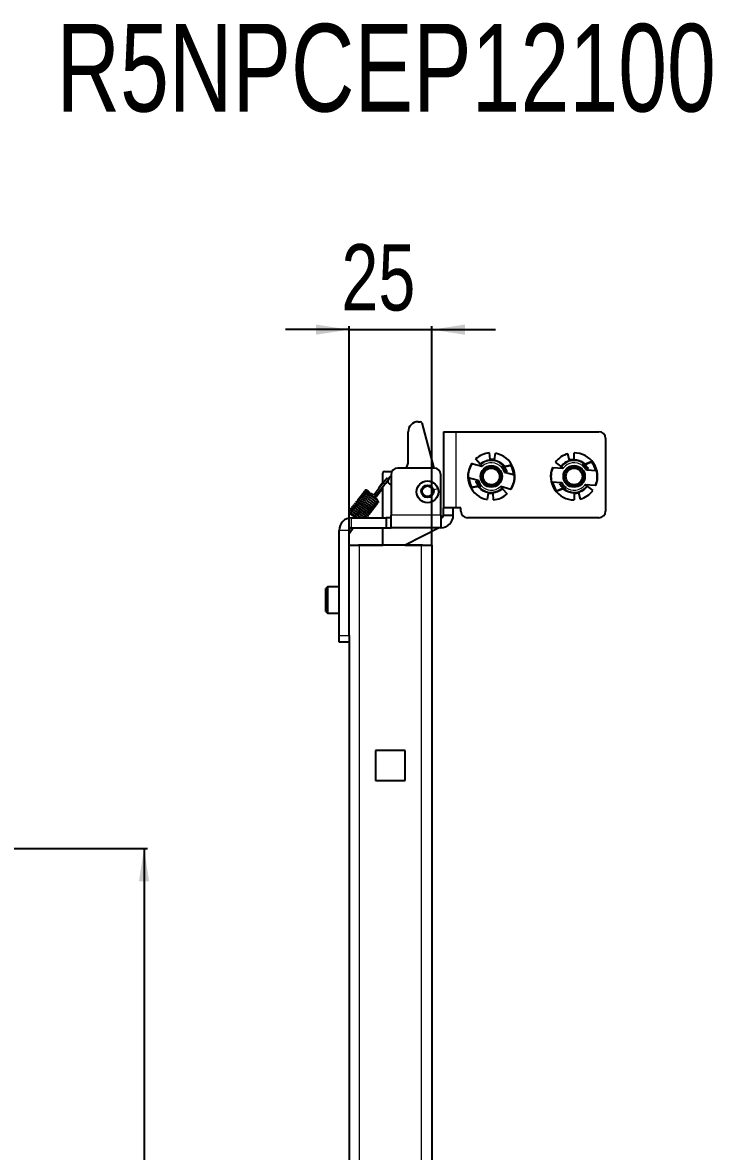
# Model space of a CAD drawing. Header units: millimetres. Extents: x -948 to 1310, y 554 to 2003.
# Drawn here: x 101.5 to 309.9, y 1661.8 to 2002.6 of the extents above; entities that cross this region are included whole.
import ezdxf

# ---------------------------------------------------------------- set-up
doc = ezdxf.new("R2010")
doc.units = ezdxf.units.MM
doc.layers.add('FORMAT', color=7, linetype='Continuous')
doc.styles.add('SLDTEXTSTYLE0', font='TXT', dxfattribs={"width": 0.75})
doc.dimstyles.new('SLDDIMSTYLE0', dxfattribs={"dimtxt": 20, "dimasz": 10, "dimexe": 0, "dimexo": 0.0625, "dimgap": 5, "dimtad": 2, "dimdec": 1, "dimrnd": 1e-09, "dimzin": 12, "dimdsep": 46, "dimtxsty": 'SLDTEXTSTYLE0', "dimsah": 1, "dimcen": 0.09, "dimadec": 0, "dimazin": 3, "dimtfac": 1, "dimtofl": 0, "dimtmove": 0, "dimatfit": 3, "dimfxl": 0, "dimfrac": 2, "dimtolj": 1, "dimtzin": 12, "dimarcsym": 0})
doc.dimstyles.new('SLDDIMSTYLE1', dxfattribs={"dimtxt": 20, "dimasz": 10, "dimexe": 0, "dimexo": 0.0625, "dimgap": 5, "dimtad": 2, "dimdec": 1, "dimrnd": 1e-09, "dimzin": 12, "dimdsep": 46, "dimtxsty": 'SLDTEXTSTYLE0', "dimsah": 1, "dimcen": 0.09, "dimadec": 0, "dimazin": 3, "dimtfac": 1, "dimtmove": 0, "dimatfit": 0, "dimfxl": 0, "dimfrac": 2, "dimtolj": 1, "dimtzin": 12, "dimarcsym": 0})

# ---------------------------------------------------------------- blocks, each defined once
blk = doc.blocks.new('_D_2')
at = {"layer": 'FORMAT'}
for p, q in [((31.59, 1753.3), (139.23, 1753.3)), ((138.23, 1753.3), (138.23, 853.3)), ((31.59, 853.3), (139.23, 853.3))]:
    blk.add_line(p, q, dxfattribs=at)
for points in [[(138.23, 1753.3), (136.69, 1743.3), (139.76, 1743.3)], [(138.23, 853.3), (139.76, 863.3), (136.69, 863.3)]]:
    blk.add_solid(points, dxfattribs=at)
at = {"layer": 'FORMAT', "insert": (112.44, 1281.14), "char_height": 20, "attachment_point": 1, "rotation": 90, "style": 'SLDTEXTSTYLE0'}
blk.add_mtext('900', dxfattribs=at)
blk = doc.blocks.new('_D_6')
at = {"layer": 'FORMAT'}
for p, q in [((200.14, 1909.92), (180.91, 1909.92)), ((200.14, 1844.81), (200.14, 1910.92)), ((200.14, 1909.92), (225.14, 1909.92)), ((225.14, 1844.81), (225.14, 1910.92)), ((225.14, 1909.92), (244.37, 1909.92))]:
    blk.add_line(p, q, dxfattribs=at)
for points in [[(200.14, 1909.92), (190.14, 1911.46), (190.14, 1908.38)], [(225.14, 1909.92), (235.14, 1908.38), (235.14, 1911.46)]]:
    blk.add_solid(points, dxfattribs=at)
at = {"layer": 'FORMAT', "insert": (197.86, 1935.7), "char_height": 20, "attachment_point": 1, "style": 'SLDTEXTSTYLE0'}
blk.add_mtext('25', dxfattribs=at)

msp = doc.modelspace()

# ---------------------------------------------------------------- linework, layer by layer
at = {"color": 7, "linetype": 'Continuous', "lineweight": 25}
for p, q in [((221.02, 1882.1), (221.64, 1882.1)), ((222.12, 1881.73), (225.79, 1868.1)), ((218.02, 1870.1), (218.02, 1879.1)), ((228.64, 1879.1), (228.64, 1856.1)), ((228.64, 1879.1), (232.44, 1879.1)), ((232.44, 1879.1), (275.64, 1879.1)), ((277.64, 1877.1), (277.64, 1855.1)), ((242.73, 1870.7), (242.58, 1872.68)), ((244.07, 1870.63), (244.43, 1872.58)), ((266.79, 1870.54), (266.27, 1872.45)), ((268.12, 1870.72), (268.11, 1872.7)), ((225.84, 1868.1), (214.84, 1868.1)), ((237.3, 1869.39), (237.18, 1869.47)), ((240.26, 1868.6), (237.26, 1869.4)), ((239.76, 1869.35), (238.38, 1870.88)), ((239.45, 1868.81), (239.89, 1869.21)), ((239.76, 1869.35), (239.89, 1869.21)), ((239.89, 1869.21), (240.36, 1868.69)), ((240.22, 1868.83), (240.03, 1868.66)), ((244.02, 1870.66), (242.79, 1870.72)), ((246.74, 1868.85), (246.22, 1868.38)), ((246.51, 1868.31), (246.31, 1868.27)), ((246.33, 1868.48), (246.38, 1868.49)), ((246.89, 1868.98), (246.74, 1868.85)), ((246.89, 1868.98), (247.16, 1868.66)), ((246.91, 1868.6), (249.2, 1869.09)), ((249.1, 1868.87), (247.03, 1868.42)), ((249.1, 1868.87), (249.2, 1869.09)), ((261.7, 1868.24), (261.57, 1868.3)), ((264.76, 1868.01), (261.65, 1868.24)), ((264.12, 1868.66), (262.49, 1869.9)), ((263.92, 1868.07), (264.28, 1868.54)), ((264.12, 1868.66), (264.28, 1868.54)), ((264.28, 1868.54), (264.83, 1868.12)), ((264.68, 1868.24), (264.52, 1868.03)), ((264.76, 1868.17), (264.61, 1868.02)), ((268.06, 1870.74), (266.84, 1870.57)), ((271.07, 1869.46), (270.65, 1868.9)), ((270.74, 1869.02), (270.79, 1869.04)), ((270.95, 1868.89), (270.76, 1868.82)), ((271.2, 1869.62), (271.07, 1869.46)), ((271.2, 1869.62), (271.52, 1869.35)), ((271.28, 1869.25), (273.45, 1870.16)), ((273.39, 1869.92), (271.44, 1869.1)), ((272.43, 1867.86), (271.99, 1867.63)), ((273.39, 1869.92), (273.45, 1870.16)), ((210.34, 1863.43), (210.34, 1866.6)), ((210.84, 1867.1), (213.1, 1867.1)), ((212.84, 1866.1), (212.84, 1853.9)), ((227.84, 1853.9), (227.84, 1866.1)), ((236.15, 1865.25), (239.15, 1864.44)), ((238.5, 1864.18), (238.98, 1864.33)), ((250.13, 1865.96), (247.12, 1866.76)), ((247.77, 1867.02), (247.3, 1866.88)), ((274.94, 1867.25), (271.84, 1867.48)), ((210.49, 1863.62), (207.7, 1860.09)), ((208.17, 1859.72), (210.96, 1863.25)), ((208.32, 1859.41), (210.34, 1862.14)), ((210.34, 1863.74), (209.12, 1862.2)), ((210.34, 1853.1), (210.34, 1862.46)), ((210.96, 1863.25), (210.96, 1863.25)), ((239.37, 1862.6), (237.07, 1862.11)), ((237.07, 1862.11), (237.17, 1862.34)), ((237.17, 1862.34), (239.24, 1862.78)), ((239.38, 1862.22), (239.11, 1862.55)), ((239.38, 1862.22), (239.53, 1862.36)), ((239.53, 1862.36), (240.05, 1862.82)), ((239.77, 1862.89), (239.96, 1862.93)), ((239.94, 1862.72), (239.89, 1862.71)), ((246.38, 1862), (245.91, 1862.52)), ((246.01, 1862.61), (249.02, 1861.8)), ((246.05, 1862.37), (246.24, 1862.55)), ((246.82, 1862.39), (246.38, 1862)), ((246.52, 1861.85), (246.38, 1862)), ((246.52, 1861.85), (247.89, 1860.33)), ((248.97, 1861.82), (249.09, 1861.74)), ((261.33, 1863.96), (264.44, 1863.72)), ((264.99, 1861.95), (262.82, 1861.05)), ((262.82, 1861.05), (262.88, 1861.29)), ((262.88, 1861.29), (264.84, 1862.11)), ((263.84, 1863.35), (264.29, 1863.58)), ((265.08, 1861.58), (264.75, 1861.85)), ((265.08, 1861.58), (265.2, 1861.74)), ((265.2, 1861.74), (265.62, 1862.3)), ((265.33, 1862.31), (265.51, 1862.39)), ((265.53, 1862.18), (265.48, 1862.16)), ((271.99, 1862.66), (271.44, 1863.09)), ((271.51, 1863.03), (271.66, 1863.18)), ((271.52, 1863.19), (274.62, 1862.96)), ((271.6, 1862.97), (271.76, 1863.18)), ((272.35, 1863.13), (271.99, 1862.66)), ((272.15, 1862.54), (271.99, 1862.66)), ((272.15, 1862.54), (273.79, 1861.3)), ((274.57, 1862.96), (274.71, 1862.91)), ((202.66, 1858.34), (202.61, 1858.3)), ((202.61, 1857.97), (202.66, 1857.91)), ((203.3, 1857.4), (203.28, 1857.55)), ((206.58, 1859.96), (206.97, 1859.65)), ((207.34, 1860.12), (206.95, 1860.43)), ((206.97, 1859.65), (207.05, 1859.59)), ((207.42, 1860.06), (207.34, 1860.12)), ((207.7, 1860.09), (207.7, 1860.09)), ((242.21, 1860.58), (241.84, 1858.62)), ((242.26, 1860.54), (243.49, 1860.48)), ((243.54, 1860.51), (243.7, 1858.52)), ((268.16, 1860.49), (268.16, 1858.5)), ((268.21, 1860.47), (269.43, 1860.63)), ((269.48, 1860.67), (270, 1858.75)), ((200.2, 1854.9), (200.25, 1854.85)), ((200.52, 1854.33), (200.57, 1854.29)), ((200.6, 1855.41), (200.65, 1855.36)), ((201, 1855.92), (201.05, 1855.87)), ((201.3, 1854.84), (201.28, 1854.99)), ((201.41, 1856.43), (201.46, 1856.38)), ((201.7, 1855.35), (201.68, 1855.5)), ((201.81, 1856.94), (201.86, 1856.89)), ((202.1, 1855.86), (202.08, 1856.01)), ((202.21, 1857.45), (202.26, 1857.4)), ((202.5, 1856.37), (202.48, 1856.52)), ((202.9, 1856.89), (202.88, 1857.03)), ((206.09, 1854.6), (206.26, 1854.52)), ((232.44, 1856.1), (228.64, 1856.1)), ((228.64, 1853.9), (228.64, 1856.1)), ((231.64, 1853.9), (231.64, 1856.1)), ((233.94, 1856.1), (232.44, 1856.1)), ((233.94, 1855.1), (233.94, 1856.1)), ((200.94, 1853.1), (211.34, 1853.1)), ((201.44, 1853.77), (201.83, 1853.46)), ((201.81, 1853.24), (201.92, 1853.15)), ((201.83, 1853.46), (201.91, 1853.4)), ((201.94, 1853.12), (201.92, 1853.1)), ((202.56, 1853.1), (202.57, 1853.25)), ((204.74, 1853.08), (204.63, 1853.15)), ((204.72, 1853.16), (204.87, 1853.06)), ((211.34, 1853.1), (211.34, 1850.1)), ((212.84, 1853.1), (211.34, 1853.1)), ((212.84, 1850.1), (212.84, 1853.9)), ((227.84, 1853.9), (227.84, 1850.1)), ((228.64, 1853.9), (231.64, 1853.9)), ((275.64, 1853.1), (235.94, 1853.1)), ((197.14, 1817.6), (197.14, 1849.3)), ((200.66, 1850.05), (200.14, 1849.35)), ((200.14, 1817.6), (200.14, 1849.3)), ((200.14, 1848.34), (200.25, 1848.49)), ((200.2, 1849.62), (200.46, 1849.94)), ((200.25, 1848.49), (201.44, 1850.1)), ((200.25, 1848.49), (200.25, 1848.49)), ((200.94, 1850.1), (211.34, 1850.1)), ((210.34, 1844.8), (210.34, 1850.1)), ((211.34, 1850.1), (212.84, 1850.1)), ((227.84, 1850.1), (212.84, 1850.1)), ((227.34, 1850.1), (217.1, 1844.8)), ((200.14, 1844.8), (203.24, 1844.8)), ((203.24, 1844.81), (202.99, 1844.8)), ((203.24, 1844.81), (210.34, 1844.81)), ((222.04, 1844.8), (203.24, 1844.8)), ((217.12, 1844.81), (222.04, 1844.81)), ((222.04, 1844.8), (225.14, 1844.8)), ((225.14, 1844.8), (225.14, 773.18)), ((193.64, 1832.3), (193.14, 1831.8)), ((193.14, 1824.8), (193.14, 1831.8)), ((197.14, 1832.3), (193.64, 1832.3)), ((193.64, 1832.3), (193.64, 1824.3)), ((193.14, 1824.8), (193.64, 1824.3)), ((193.64, 1824.3), (197.14, 1824.3)), ((197.14, 1815.6), (197.14, 1817.6)), ((200.14, 1817.6), (200.14, 1815.6)), ((200.14, 1815.6), (197.14, 1815.6)), ((200.14, 1815.6), (200.14, 780.8)), ((217.14, 1782.8), (208.14, 1782.8)), ((208.14, 1782.8), (208.14, 1773.8)), ((217.14, 1773.8), (217.14, 1782.8)), ((208.14, 1773.8), (217.14, 1773.8))]:
    msp.add_line(p, q, dxfattribs=at)
at = {"color": 8, "linetype": 'Continuous', "lineweight": 18}
for p, q in [((232.44, 1879.1), (232.44, 1856.1)), ((210.49, 1863.62), (210.49, 1863.62)), ((225.69, 1861.53), (227, 1861.94)), ((200.94, 1850.1), (200.94, 1853.1)), ((227.84, 1853.9), (212.84, 1853.9)), ((200.14, 1849.3), (197.14, 1849.3)), ((203.24, 1844.8), (203.24, 1844.81)), ((203.24, 1844.8), (203.24, 785.43)), ((222.04, 1844.8), (222.04, 1844.81)), ((222.04, 770.28), (222.04, 1844.8)), ((197.14, 1817.6), (200.14, 1817.6))]:
    msp.add_line(p, q, dxfattribs=at)
at = {"color": 7, "linetype": 'Continuous', "lineweight": 25, "flags": 128}
for points in [[(206.58, 1859.96), (206.58, 1859.99), (206.6, 1860.05), (206.65, 1860.13), (206.72, 1860.23), (206.8, 1860.31), (206.87, 1860.38), (206.92, 1860.43), (206.95, 1860.43), (206.95, 1860.43)], [(201.43, 1850.1), (201.44, 1850.1), (201.43, 1850.1)]]:
    msp.add_lwpolyline(points, dxfattribs=at)
at = {"color": 8, "linetype": 'Continuous', "lineweight": 18, "flags": 128}
for points in [[(206.97, 1859.65), (206.97, 1859.65), (206.99, 1859.66), (207.03, 1859.71), (207.09, 1859.79), (207.17, 1859.88), (207.24, 1859.97), (207.29, 1860.05), (207.33, 1860.1), (207.34, 1860.12)], [(201.94, 1853.12), (201.94, 1853.12), (201.96, 1853.1)]]:
    msp.add_lwpolyline(points, dxfattribs=at)
at = {"color": 7, "linetype": 'Continuous', "lineweight": 25}
for centre, radius in [((243.14, 1865.6), 3.25), ((243.14, 1865.6), 3), ((243.14, 1865.6), 2.5), ((268.14, 1865.6), 3.25), ((268.14, 1865.6), 3), ((268.14, 1865.6), 2.5), ((223.85, 1860.95), 3.3), ((223.84, 1861.1), 1.9), ((223.84, 1861.1), 1.61)]:
    msp.add_circle(centre, radius, dxfattribs=at)
for centre, radius, start, end in [((221.02, 1879.1), 3, 90, 180), ((221.64, 1881.6), 0.5, 15.0795, 90), ((275.64, 1877.1), 2, 0, 90), ((243.14, 1865.6), 7.1, 94.5192, 132.0192), ((243.14, 1865.6), 7.1, 327.0192, 79.5192), ((268.14, 1865.6), 7.1, 105.2121, 142.7121), ((268.14, 1865.6), 7.1, 337.7121, 90.2121), ((214.84, 1866.1), 2, 90, 180), ((215.02, 1870.1), 3, 318.1897, 0), ((225.84, 1866.1), 2, 0, 90), ((243.14, 1865.6), 7.1, 147.0192, 259.5192), ((243.14, 1865.6), 7, 147.1321, 182.9064), ((243.14, 1865.6), 4.85, 42.0192, 132.0192), ((243.14, 1865.6), 4.15, 132.0192, 133.8162), ((243.14, 1865.6), 4.15, 16.2223, 42.0192), ((243.14, 1865.6), 6.8, 3.4511, 28.6836), ((243.14, 1865.6), 7, 2.9064, 29.9064), ((268.14, 1865.6), 7.1, 157.7121, 270.2121), ((268.14, 1865.6), 7, 157.825, 193.5992), ((268.14, 1865.6), 4.85, 52.7121, 142.7121), ((268.14, 1865.6), 4.15, 142.7121, 144.5091), ((268.14, 1865.6), 4.15, 26.9151, 52.7121), ((268.14, 1865.6), 6.8, 14.1439, 39.3765), ((268.14, 1865.6), 7, 13.5992, 40.5992), ((210.84, 1866.6), 0.5, 90, 180), ((213.09, 1864.35), 1.25, 180, 258.463), ((213.09, 1864.35), 1.25, 101.537, 137.2226), ((243.14, 1865.6), 7, 182.9064, 209.9064), ((243.14, 1865.6), 6.8, 183.4511, 208.6836), ((243.14, 1865.6), 4.15, 196.2223, 222.0192), ((243.14, 1865.6), 7, 327.1321, 2.9064), ((268.14, 1865.6), 7, 337.825, 13.5992), ((211.74, 1865.29), 4.05, 229.7314, 232.4533), ((243.14, 1865.6), 4.85, 222.0192, 312.0192), ((243.14, 1865.6), 4.15, 312.0192, 313.8162), ((268.14, 1865.6), 7, 193.5992, 220.5992), ((268.14, 1865.6), 6.8, 194.1439, 219.3765), ((268.14, 1865.6), 4.15, 206.9151, 232.7121), ((268.14, 1865.6), 4.85, 232.7121, 322.7121), ((268.14, 1865.6), 7.1, 285.2121, 322.7121), ((268.14, 1865.6), 4.15, 322.7121, 324.5091), ((243.14, 1865.6), 7.1, 274.5192, 312.0192), ((235.94, 1855.1), 2, 180, 270), ((275.64, 1855.1), 2, 270, 0), ((200.94, 1849.3), 3.8, 90, 180), ((227.84, 1853.9), 0.8, 270, 0), ((227.84, 1853.9), 3.8, 270, 0), ((200.94, 1849.3), 0.8, 90, 180), ((222.04, 1841.71), 3.1, 85.3967, 90)]:
    msp.add_arc(centre, radius, start, end, dxfattribs=at)
at = {"color": 8, "linetype": 'Continuous', "lineweight": 18}
for centre, radius, start, end in [((243.14, 1865.6), 5.05, 94.5192, 132.0192), ((243.14, 1865.6), 4.15, 42.0192, 132.0192), ((243.14, 1865.6), 5.05, 42.0192, 79.5192), ((268.14, 1865.6), 5.05, 105.2121, 142.7121), ((268.14, 1865.6), 4.15, 52.7121, 142.7121), ((268.14, 1865.6), 5.05, 52.7121, 90.2121), ((221.54, 1877.13), 17.44, 230.7113, 232.6809), ((243.14, 1865.6), 5.05, 222.0192, 259.5192), ((243.14, 1865.6), 4.15, 222.0192, 312.0192), ((243.14, 1865.6), 5.05, 274.5192, 312.0192), ((268.14, 1865.6), 5.05, 232.7121, 270.2121), ((268.14, 1865.6), 4.15, 232.7121, 322.7121), ((268.14, 1865.6), 5.05, 285.2121, 322.7121), ((202.85, 1858.16), 0.295, 115.8344, 267.3472), ((205.06, 1861.54), 2.78, 315.5111, 327.8892), ((218.61, 1873.42), 17.22, 230.7026, 232.6978), ((213.86, 1867.35), 9.69, 233.0415, 235.052), ((200.85, 1854.5), 1.43, 313.3522, 323.8809), ((200.91, 1854.45), 1.45, 313.3721, 323.9619), ((201.79, 1850.77), 2.75, 233.1851, 236.0311)]:
    msp.add_arc(centre, radius, start, end, dxfattribs=at)
at = {"color": 7, "linetype": 'Continuous', "lineweight": 25}
for points, knots in [([(242.59, 1870.42), (242.63, 1870.56), (242.67, 1870.74), (242.77, 1870.67), (242.79, 1870.66)], [0, 0, 0, 0, 0.832234, 1, 1, 1, 1]), ([(244.18, 1870.34), (244.16, 1870.48), (244.13, 1870.66), (244.03, 1870.61), (244.01, 1870.6)], [0, 0, 0, 0, 0.832234, 1, 1, 1, 1]), ([(246.37, 1868.51), (246.59, 1868.23), (246.98, 1867.73), (247.2, 1867.14), (247.3, 1866.88)], [0, 0, 0, 0, 0.559785, 1, 1, 1, 1]), ([(246.74, 1868.85), (246.98, 1868.53), (247.41, 1867.97), (247.66, 1867.31), (247.77, 1867.02)], [0, 0, 0, 0, 0.559866, 1, 1, 1, 1]), ([(266.7, 1870.24), (266.71, 1870.38), (266.73, 1870.56), (266.83, 1870.52), (266.85, 1870.51)], [0, 0, 0, 0, 0.8322341, 1, 1, 1, 1]), ([(268.29, 1870.45), (268.24, 1870.59), (268.17, 1870.76), (268.08, 1870.69), (268.07, 1870.68)], [0, 0, 0, 0, 0.832234, 1, 1, 1, 1]), ([(270.77, 1869.06), (271.04, 1868.83), (271.52, 1868.41), (271.84, 1867.87), (271.99, 1867.63)], [0, 0, 0, 0, 0.559785, 1, 1, 1, 1]), ([(271.07, 1869.46), (271.37, 1869.2), (271.89, 1868.72), (272.27, 1868.12), (272.43, 1867.86)], [0, 0, 0, 0, 0.559866, 1, 1, 1, 1]), ([(211.64, 1865.16), (211.62, 1865.13), (211.54, 1865.01), (211.27, 1864.64), (210.89, 1864.13), (210.61, 1863.77), (210.49, 1863.62)], [0, 0, 0, 0, 0.120445, 0.428404, 0.764758, 1, 1, 1, 1]), ([(210.96, 1863.25), (211.05, 1863.37), (211.31, 1863.7), (211.71, 1864.23), (212.09, 1864.74), (212.24, 1864.97), (212.3, 1865.09), (212.32, 1865.15), (212.33, 1865.23), (212.32, 1865.29), (212.31, 1865.31)], [0, 0, 0, 0, 0.122972, 0.357795, 0.597296, 0.840144, 0.906241, 0.947144, 0.977555, 1, 1, 1, 1]), ([(211.85, 1864.23), (211.92, 1864.33), (212.11, 1864.6), (212.22, 1864.78), (212.28, 1864.89), (212.3, 1864.95), (212.31, 1865.02), (212.3, 1865.07), (212.3, 1865.1)], [0, 0, 0, 0, 0.243765, 0.698545, 0.834124, 0.900377, 0.952573, 1, 1, 1, 1]), ([(239.9, 1862.69), (239.69, 1862.97), (239.29, 1863.47), (239.07, 1864.07), (238.98, 1864.33)], [0, 0, 0, 0, 0.5597848, 1, 1, 1, 1]), ([(206.08, 1859.92), (205.89, 1860.17), (205.59, 1860.55), (205.19, 1860.89), (204.89, 1861.01), (204.69, 1860.98), (204.61, 1860.86), (204.58, 1860.62), (204.73, 1860.44), (204.82, 1860.33)], [0, 0, 0, 0, 0.254321, 0.402331, 0.510907, 0.662194, 0.742939, 0.830862, 1, 1, 1, 1]), ([(206.62, 1860.26), (206.39, 1860.57), (206.04, 1861.02), (205.6, 1861.4), (205.29, 1861.52), (205.1, 1861.49), (205.01, 1861.37), (204.98, 1861.13), (205.13, 1860.95), (205.22, 1860.84)], [0, 0, 0, 0, 0.298435, 0.437746, 0.539892, 0.682205, 0.758172, 0.840902, 1, 1, 1, 1]), ([(239.53, 1862.36), (239.29, 1862.67), (238.87, 1863.23), (238.61, 1863.89), (238.5, 1864.18)], [0, 0, 0, 0, 0.559866, 1, 1, 1, 1]), ([(265.2, 1861.74), (264.9, 1862.01), (264.38, 1862.48), (264.01, 1863.08), (263.84, 1863.35)], [0, 0, 0, 0, 0.559866, 1, 1, 1, 1]), ([(265.5, 1862.14), (265.23, 1862.38), (264.76, 1862.8), (264.43, 1863.34), (264.29, 1863.58)], [0, 0, 0, 0, 0.559785, 1, 1, 1, 1]), ([(269.57, 1860.97), (269.56, 1860.82), (269.54, 1860.64), (269.44, 1860.69), (269.42, 1860.69)], [0, 0, 0, 0, 0.832234, 1, 1, 1, 1]), ([(206.2, 1855.44), (206.18, 1855.46), (206.12, 1855.48), (205.93, 1855.6), (205.68, 1855.77), (205.35, 1855.99), (204.96, 1856.27), (204.49, 1856.61), (203.94, 1857), (203.36, 1857.37), (202.87, 1857.64), (202.51, 1857.8), (202.24, 1857.89), (202.22, 1857.83), (202.21, 1857.79)], [0, 0, 0, 0, 0.070834, 0.14046, 0.204799, 0.262083, 0.352331, 0.418393, 0.506857, 0.631338, 0.705759, 0.792061, 0.890442, 1, 1, 1, 1]), ([(202.64, 1857.93), (202.72, 1857.86), (202.88, 1857.73), (203.27, 1857.56), (203.69, 1857.34), (204, 1857.16), (204.16, 1857.07)], [0, 0, 0, 0, 0.25864, 0.513489, 0.757273, 1, 1, 1, 1]), ([(203.04, 1858.38), (203.01, 1858.4), (202.97, 1858.43), (202.91, 1858.45), (202.84, 1858.45), (202.76, 1858.44), (202.69, 1858.4), (202.66, 1858.37), (202.65, 1858.36)], [0, 0, 0, 0, 0.16821, 0.334597, 0.492682, 0.639712, 0.895455, 1, 1, 1, 1]), ([(203.32, 1858.19), (203.26, 1858.25), (203.12, 1858.38), (202.89, 1858.46), (202.78, 1858.43), (202.73, 1858.41)], [0, 0, 0, 0, 0.263202, 0.622339, 1, 1, 1, 1]), ([(202.97, 1857.86), (202.93, 1857.84), (202.84, 1857.79), (202.95, 1857.8), (203.25, 1857.74), (203.75, 1857.54), (204.15, 1857.33), (204.37, 1857.22)], [0, 0, 0, 0, 0.186775, 0.339781, 0.529853, 0.7504, 1, 1, 1, 1]), ([(203.73, 1858.7), (203.67, 1858.76), (203.52, 1858.89), (203.27, 1858.97), (203.08, 1858.94), (203, 1858.82), (202.97, 1858.58), (203.11, 1858.41), (203.2, 1858.31)], [0, 0, 0, 0, 0.118567, 0.282042, 0.509898, 0.631431, 0.76371, 1, 1, 1, 1]), ([(203.31, 1858.31), (203.32, 1858.3), (203.36, 1858.3), (203.66, 1858.24), (204.15, 1858.05), (204.56, 1857.84), (204.77, 1857.74)], [0, 0, 0, 0, 0.147088, 0.393301, 0.678923, 1, 1, 1, 1]), ([(204.13, 1859.21), (204.07, 1859.27), (203.93, 1859.4), (203.68, 1859.48), (203.49, 1859.45), (203.4, 1859.33), (203.38, 1859.07), (203.52, 1858.86), (203.65, 1858.74), (203.65, 1858.74)], [0, 0, 0, 0, 0.112452, 0.26731, 0.483141, 0.598279, 0.72361, 0.994283, 1, 1, 1, 1]), ([(203.71, 1858.82), (203.73, 1858.81), (203.76, 1858.81), (204.07, 1858.75), (204.55, 1858.55), (204.96, 1858.35), (205.17, 1858.25)], [0, 0, 0, 0, 0.148028, 0.394639, 0.680654, 1, 1, 1, 1]), ([(204.54, 1859.72), (204.48, 1859.78), (204.33, 1859.91), (204.08, 1859.99), (203.89, 1859.96), (203.8, 1859.84), (203.78, 1859.58), (203.92, 1859.37), (204.05, 1859.25), (204.06, 1859.25)], [0, 0, 0, 0, 0.112251, 0.266646, 0.481817, 0.596621, 0.721603, 0.991575, 1, 1, 1, 1]), ([(204.12, 1859.32), (204.13, 1859.32), (204.17, 1859.32), (204.47, 1859.26), (204.96, 1859.06), (205.36, 1858.86), (205.58, 1858.76)], [0, 0, 0, 0, 0.148432, 0.395597, 0.682188, 1, 1, 1, 1]), ([(204.94, 1860.23), (204.88, 1860.28), (204.74, 1860.42), (204.48, 1860.5), (204.29, 1860.47), (204.21, 1860.35), (204.18, 1860.1), (204.32, 1859.88), (204.46, 1859.76), (204.46, 1859.76)], [0, 0, 0, 0, 0.112049, 0.265984, 0.480497, 0.594967, 0.7196, 0.988872, 1, 1, 1, 1]), ([(204.52, 1859.83), (204.54, 1859.83), (204.57, 1859.83), (204.88, 1859.77), (205.37, 1859.57), (205.77, 1859.37), (205.98, 1859.27)], [0, 0, 0, 0, 0.148836, 0.396558, 0.683727, 1, 1, 1, 1]), ([(204.93, 1860.34), (204.94, 1860.34), (204.98, 1860.33), (205.28, 1860.27), (205.77, 1860.08), (206.17, 1859.88), (206.38, 1859.78)], [0, 0, 0, 0, 0.149242, 0.397523, 0.685271, 1, 1, 1, 1]), ([(206.56, 1856.18), (206.57, 1856.19), (206.61, 1856.22), (206.76, 1856.48), (206.65, 1856.63), (206.42, 1856.81), (206.11, 1857.04), (205.77, 1857.29), (205.36, 1857.57), (205.08, 1857.78), (204.94, 1857.88)], [0, 0, 0, 0, 0.06549, 0.304753, 0.416324, 0.564262, 0.657467, 0.763613, 0.880393, 1, 1, 1, 1]), ([(204.97, 1857.92), (205.2, 1857.76), (205.63, 1857.45), (206.21, 1857.04), (206.65, 1856.74), (207.03, 1856.51), (207.26, 1856.4), (207.44, 1856.43), (207.54, 1856.5), (207.61, 1856.62), (207.6, 1856.79), (207.54, 1856.91), (207.4, 1857.05), (207.4, 1857.05)], [0, 0, 0, 0, 0.154222, 0.297017, 0.418176, 0.519128, 0.673905, 0.726098, 0.760317, 0.791174, 0.842698, 0.998007, 1, 1, 1, 1]), ([(205.31, 1860.86), (205.31, 1860.86), (205.28, 1860.84), (205.39, 1860.85), (205.68, 1860.78), (206.01, 1860.66), (206.21, 1860.56), (206.23, 1860.55)], [0, 0, 0, 0, 0.021612, 0.277034, 0.594005, 0.961278, 1, 1, 1, 1]), ([(205.38, 1858.43), (205.6, 1858.27), (206.03, 1857.95), (206.62, 1857.54), (207.06, 1857.25), (207.43, 1857.01), (207.67, 1856.91), (207.84, 1856.94), (207.94, 1857.01), (208.01, 1857.13), (208, 1857.3), (207.94, 1857.42), (207.8, 1857.56), (207.8, 1857.56)], [0, 0, 0, 0, 0.15508, 0.2978801, 0.4190051, 0.5199867, 0.6747988, 0.726992, 0.7612094, 0.7920645, 0.8435782, 0.9988849, 1, 1, 1, 1]), ([(205.78, 1858.94), (206, 1858.77), (206.44, 1858.46), (207.02, 1858.05), (207.46, 1857.75), (207.84, 1857.52), (208.07, 1857.42), (208.24, 1857.45), (208.34, 1857.52), (208.41, 1857.64), (208.4, 1857.81), (208.35, 1857.93), (208.21, 1858.07), (208.21, 1858.07)], [0, 0, 0, 0, 0.155938, 0.298743, 0.419834, 0.520845, 0.675692, 0.727886, 0.762101, 0.792954, 0.844457, 0.999762, 1, 1, 1, 1]), ([(206.18, 1859.45), (206.41, 1859.28), (206.84, 1858.97), (207.43, 1858.56), (207.87, 1858.26), (208.24, 1858.03), (208.47, 1857.93), (208.65, 1857.96), (208.75, 1858.03), (208.82, 1858.15), (208.81, 1858.32), (208.64, 1858.57), (208.23, 1858.97), (207.86, 1859.3), (207.69, 1859.44)], [0, 0, 0, 0, 0.120536, 0.230319, 0.323379, 0.401055, 0.520119, 0.560242, 0.586543, 0.610259, 0.649844, 0.769232, 0.897485, 1, 1, 1, 1]), ([(206.83, 1860.19), (206.71, 1860.3), (206.51, 1860.47), (206.35, 1860.62), (206.28, 1860.68)], [0, 0, 0, 0, 0.6074458, 1, 1, 1, 1]), ([(208.32, 1858.56), (208.3, 1858.59), (208.27, 1858.67), (208.04, 1858.85), (207.73, 1859.07), (207.39, 1859.32), (206.99, 1859.61), (206.7, 1859.81), (206.55, 1859.92)], [0, 0, 0, 0, 0.134267, 0.352185, 0.489336, 0.645657, 0.817803, 1, 1, 1, 1]), ([(207.05, 1859.59), (207.14, 1859.53), (207.31, 1859.43), (207.62, 1859.4), (207.91, 1859.48), (208.09, 1859.62), (208.16, 1859.71), (208.17, 1859.72)], [0, 0, 0, 0, 0.241852, 0.482958, 0.724075, 0.954441, 1, 1, 1, 1]), ([(207.7, 1860.09), (207.68, 1860.07), (207.65, 1860.04), (207.57, 1860.01), (207.5, 1860.02), (207.45, 1860.04), (207.43, 1860.06), (207.42, 1860.06)], [0, 0, 0, 0, 0.241711, 0.48172, 0.722059, 0.953296, 1, 1, 1, 1]), ([(207.99, 1857.24), (207.99, 1857.24), (208.15, 1857.15), (208.3, 1857.1), (208.48, 1857.13), (208.57, 1857.21), (208.64, 1857.33), (208.63, 1857.5), (208.52, 1857.64), (208.43, 1857.75)], [0, 0, 0, 0, 0.004376, 0.328637, 0.438627, 0.511376, 0.576808, 0.684045, 1, 1, 1, 1]), ([(208.01, 1859.16), (208.02, 1859.17), (208.13, 1859.2), (208.23, 1859.3), (208.3, 1859.39), (208.32, 1859.41)], [0, 0, 0, 0, 0.133594, 0.857024, 1, 1, 1, 1]), ([(208.39, 1857.76), (208.52, 1857.7), (208.69, 1857.62), (208.86, 1857.66), (208.96, 1857.73), (209.03, 1857.85), (209.01, 1858.02), (208.91, 1858.19), (208.7, 1858.38), (208.64, 1858.43)], [0, 0, 0, 0, 0.285253, 0.383035, 0.447706, 0.505871, 0.601187, 0.885791, 1, 1, 1, 1]), ([(242.09, 1860.87), (242.11, 1860.72), (242.14, 1860.54), (242.24, 1860.6), (242.26, 1860.6)], [0, 0, 0, 0, 0.832234, 1, 1, 1, 1]), ([(243.69, 1860.78), (243.65, 1860.64), (243.6, 1860.47), (243.5, 1860.53), (243.49, 1860.54)], [0, 0, 0, 0, 0.832234, 1, 1, 1, 1]), ([(267.99, 1860.75), (268.04, 1860.62), (268.1, 1860.45), (268.19, 1860.52), (268.2, 1860.53)], [0, 0, 0, 0, 0.832234, 1, 1, 1, 1]), ([(203.84, 1853.1), (203.77, 1853.15), (203.64, 1853.23), (203.32, 1853.45), (202.93, 1853.73), (202.45, 1854.07), (201.9, 1854.46), (201.33, 1854.83), (200.84, 1855.1), (200.49, 1855.26), (200.23, 1855.34), (200.21, 1855.28), (200.19, 1855.24)], [0, 0, 0, 0, 0.062108, 0.129924, 0.236653, 0.315079, 0.419967, 0.567307, 0.655413, 0.757825, 0.874412, 1, 1, 1, 1]), ([(200.22, 1854.87), (200.3, 1854.8), (200.46, 1854.66), (200.74, 1854.54), (200.88, 1854.47)], [0, 0, 0, 0, 0.513134, 1, 1, 1, 1]), ([(200.54, 1854.3), (200.63, 1854.24), (200.79, 1854.1), (201.08, 1853.99), (201.22, 1853.93)], [0, 0, 0, 0, 0.512882, 1, 1, 1, 1]), ([(204.59, 1853.4), (204.56, 1853.42), (204.51, 1853.44), (204.31, 1853.57), (204.06, 1853.73), (203.73, 1853.96), (203.34, 1854.24), (202.86, 1854.58), (202.31, 1854.97), (201.74, 1855.34), (201.25, 1855.61), (200.89, 1855.77), (200.63, 1855.85), (200.61, 1855.79), (200.6, 1855.75)], [0, 0, 0, 0, 0.073219, 0.142955, 0.207336, 0.264609, 0.354761, 0.420957, 0.509511, 0.633948, 0.708354, 0.794802, 0.893243, 1, 1, 1, 1]), ([(200.66, 1854.77), (200.66, 1854.77), (200.66, 1854.73), (200.82, 1854.52), (201.15, 1854.27), (201.59, 1853.95), (202.12, 1853.58), (202.59, 1853.24), (202.84, 1853.06), (202.9, 1853.02)], [0, 0, 0, 0, 0.012735, 0.231791, 0.406235, 0.541237, 0.712882, 0.937603, 1, 1, 1, 1]), ([(200.98, 1854.22), (200.98, 1854.21), (200.97, 1854.17), (201.13, 1853.98), (201.46, 1853.74), (201.75, 1853.55), (201.87, 1853.47)], [0, 0, 0, 0, 0.0162926, 0.4310714, 0.7614255, 1, 1, 1, 1]), ([(205, 1853.91), (204.97, 1853.93), (204.91, 1853.95), (204.71, 1854.08), (204.46, 1854.24), (204.13, 1854.47), (203.74, 1854.74), (203.27, 1855.09), (202.72, 1855.48), (202.14, 1855.84), (201.65, 1856.11), (201.3, 1856.28), (201.03, 1856.36), (201.01, 1856.3), (201, 1856.26)], [0, 0, 0, 0, 0.072622, 0.142331, 0.206702, 0.263977, 0.354153, 0.420316, 0.508847, 0.633296, 0.707705, 0.794116, 0.892543, 1, 1, 1, 1]), ([(201.09, 1855.42), (201.06, 1855.38), (201.01, 1855.32), (201.21, 1855.04), (201.55, 1854.77), (202, 1854.46), (202.53, 1854.08), (203.07, 1853.69), (203.52, 1853.37), (203.78, 1853.2), (203.87, 1853.14), (203.88, 1853.14)], [0, 0, 0, 0, 0.175544, 0.32281, 0.440155, 0.530953, 0.646365, 0.797463, 0.890809, 0.997094, 1, 1, 1, 1]), ([(201.28, 1855.7), (201.29, 1855.69), (201.38, 1855.62), (201.53, 1855.56), (201.68, 1855.5)], [0, 0, 0, 0, 0.061642, 1, 1, 1, 1]), ([(205.4, 1854.42), (205.37, 1854.44), (205.31, 1854.46), (205.12, 1854.59), (204.87, 1854.75), (204.54, 1854.98), (204.15, 1855.25), (203.67, 1855.59), (203.12, 1855.99), (202.55, 1856.35), (202.06, 1856.62), (201.7, 1856.79), (201.44, 1856.87), (201.42, 1856.81), (201.4, 1856.77)], [0, 0, 0, 0, 0.072026, 0.141707, 0.206067, 0.263346, 0.353545, 0.419675, 0.508183, 0.632643, 0.707056, 0.793431, 0.891842, 1, 1, 1, 1]), ([(201.49, 1855.93), (201.47, 1855.89), (201.42, 1855.83), (201.62, 1855.55), (201.96, 1855.28), (202.41, 1854.97), (202.93, 1854.59), (203.47, 1854.2), (203.94, 1853.88), (204.3, 1853.63), (204.6, 1853.44), (204.69, 1853.39), (204.74, 1853.37)], [0, 0, 0, 0, 0.1427499, 0.2619936, 0.3570662, 0.4306182, 0.5240847, 0.6464493, 0.7220785, 0.8081681, 0.9021378, 1, 1, 1, 1]), ([(201.68, 1856.21), (201.69, 1856.21), (201.78, 1856.13), (201.94, 1856.07), (202.08, 1856.01)], [0, 0, 0, 0, 0.062159, 1, 1, 1, 1]), ([(205.8, 1854.93), (205.77, 1854.95), (205.72, 1854.97), (205.52, 1855.09), (205.28, 1855.26), (204.94, 1855.48), (204.56, 1855.76), (204.08, 1856.1), (203.53, 1856.49), (202.96, 1856.86), (202.46, 1857.13), (202.11, 1857.3), (201.84, 1857.38), (201.82, 1857.32), (201.81, 1857.28)], [0, 0, 0, 0, 0.07143, 0.141083, 0.205433, 0.262714, 0.352938, 0.419034, 0.50752, 0.631991, 0.706407, 0.792746, 0.891142, 1, 1, 1, 1]), ([(201.89, 1856.44), (201.87, 1856.4), (201.82, 1856.34), (202.02, 1856.06), (202.37, 1855.79), (202.81, 1855.47), (203.34, 1855.1), (203.88, 1854.71), (204.34, 1854.38), (204.7, 1854.14), (205, 1853.95), (205.1, 1853.9), (205.14, 1853.88)], [0, 0, 0, 0, 0.143336, 0.262559, 0.357673, 0.431245, 0.524711, 0.647074, 0.722736, 0.80884, 0.9028, 1, 1, 1, 1]), ([(202.08, 1856.72), (202.09, 1856.72), (202.18, 1856.65), (202.34, 1856.58), (202.48, 1856.52)], [0, 0, 0, 0, 0.062662, 1, 1, 1, 1]), ([(202.23, 1857.42), (202.31, 1857.36), (202.47, 1857.22), (202.75, 1857.09), (202.88, 1857.03)], [0, 0, 0, 0, 0.505287, 1, 1, 1, 1]), ([(202.3, 1856.95), (202.27, 1856.91), (202.23, 1856.85), (202.43, 1856.56), (202.77, 1856.3), (203.22, 1855.98), (203.75, 1855.6), (204.28, 1855.22), (204.75, 1854.89), (205.11, 1854.65), (205.41, 1854.46), (205.5, 1854.41), (205.55, 1854.39)], [0, 0, 0, 0, 0.1439216, 0.2631249, 0.3582809, 0.4318714, 0.5253369, 0.6476999, 0.7233932, 0.8095128, 0.9034626, 1, 1, 1, 1]), ([(202.69, 1857.31), (202.74, 1857.22), (202.82, 1857.08), (203.18, 1856.8), (203.63, 1856.49), (204.15, 1856.11), (204.69, 1855.73), (205.16, 1855.4), (205.51, 1855.16), (205.81, 1854.97), (205.9, 1854.92), (205.95, 1854.9)], [0, 0, 0, 0, 0.137088, 0.248655, 0.334921, 0.444456, 0.587859, 0.676604, 0.777548, 0.88764, 1, 1, 1, 1]), ([(204.17, 1856.9), (204.39, 1856.74), (204.82, 1856.43), (205.4, 1856.02), (205.84, 1855.72), (206.22, 1855.49), (206.45, 1855.38), (206.63, 1855.41), (206.73, 1855.48), (206.8, 1855.6), (206.79, 1855.76), (206.74, 1855.89), (206.6, 1856.03), (206.59, 1856.03)], [0, 0, 0, 0, 0.152505, 0.295288, 0.416515, 0.51741, 0.672115, 0.724307, 0.758529, 0.789392, 0.840935, 0.99625, 1, 1, 1, 1]), ([(206.16, 1855.67), (206.17, 1855.67), (206.21, 1855.71), (206.36, 1855.97), (206.24, 1856.12), (206.02, 1856.31), (205.7, 1856.54), (205.36, 1856.78), (204.96, 1857.06), (204.68, 1857.27), (204.54, 1857.37)], [0, 0, 0, 0, 0.065581, 0.305104, 0.416757, 0.564843, 0.658165, 0.764421, 0.881295, 1, 1, 1, 1]), ([(204.57, 1857.41), (204.79, 1857.25), (205.22, 1856.94), (205.81, 1856.53), (206.25, 1856.23), (206.63, 1856), (206.86, 1855.89), (207.03, 1855.92), (207.14, 1855.99), (207.2, 1856.11), (207.2, 1856.28), (207.14, 1856.4), (207, 1856.54), (207, 1856.54)], [0, 0, 0, 0, 0.153363, 0.296153, 0.417346, 0.518269, 0.67301, 0.725203, 0.759423, 0.790284, 0.841817, 0.997129, 1, 1, 1, 1]), ([(205.33, 1854.45), (205.35, 1854.44), (205.39, 1854.43), (205.42, 1854.41), (205.44, 1854.4)], [0, 0, 0, 0, 0.4272415, 1, 1, 1, 1]), ([(205.51, 1853.97), (205.54, 1853.99), (205.59, 1854.04), (205.53, 1854.21), (205.4, 1854.38), (205.35, 1854.44)], [0, 0, 0, 0, 0.3798732, 0.7546269, 1, 1, 1, 1]), ([(205.72, 1854.02), (205.69, 1854.03), (205.64, 1854.05), (205.49, 1854.14), (205.42, 1854.18)], [0, 0, 0, 0, 0.519279, 1, 1, 1, 1]), ([(205.52, 1854.18), (205.58, 1854.14), (205.76, 1854.04), (205.83, 1854.01), (205.88, 1853.99)], [0, 0, 0, 0, 0.36803, 1, 1, 1, 1]), ([(205.73, 1854.96), (205.75, 1854.95), (205.79, 1854.94), (205.82, 1854.92), (205.84, 1854.91)], [0, 0, 0, 0, 0.42738, 1, 1, 1, 1]), ([(205.91, 1854.48), (205.94, 1854.5), (206, 1854.55), (205.93, 1854.72), (205.8, 1854.89), (205.75, 1854.95)], [0, 0, 0, 0, 0.382442, 0.756726, 1, 1, 1, 1]), ([(206.11, 1854.55), (206.08, 1854.56), (206.03, 1854.58), (205.88, 1854.66), (205.82, 1854.7)], [0, 0, 0, 0, 0.527758, 1, 1, 1, 1]), ([(205.96, 1855.43), (206.02, 1855.4), (206.2, 1855.28), (206.51, 1855.11), (206.75, 1855.01), (206.93, 1855.04), (207.03, 1855.12), (207.09, 1855.24), (207.08, 1855.41), (207.02, 1855.53), (206.88, 1855.66), (206.88, 1855.66)], [0, 0, 0, 0, 0.072256, 0.233409, 0.481096, 0.565186, 0.620818, 0.670861, 0.752913, 0.997672, 1, 1, 1, 1]), ([(205.96, 1854.56), (205.97, 1854.56), (206, 1854.57), (206.06, 1854.57), (206.13, 1854.55), (206.18, 1854.53), (206.2, 1854.51)], [0, 0, 0, 0, 0.122445, 0.407654, 0.707892, 1, 1, 1, 1]), ([(206.03, 1854.57), (206.05, 1854.56), (206.1, 1854.55), (206.13, 1854.53), (206.15, 1854.52)], [0, 0, 0, 0, 0.442019, 1, 1, 1, 1]), ([(206.31, 1854.99), (206.34, 1855.01), (206.4, 1855.06), (206.31, 1855.27), (206.18, 1855.46), (206.07, 1855.58), (206.06, 1855.59)], [0, 0, 0, 0, 0.332523, 0.65538, 0.968405, 1, 1, 1, 1]), ([(206.5, 1855.07), (206.47, 1855.08), (206.41, 1855.1), (206.24, 1855.2), (206.11, 1855.28), (206.06, 1855.31)], [0, 0, 0, 0, 0.410841, 0.814741, 1, 1, 1, 1]), ([(206.25, 1854.12), (206.28, 1854.14), (206.33, 1854.19), (206.26, 1854.35), (206.14, 1854.5), (206.09, 1854.56)], [0, 0, 0, 0, 0.392535, 0.775786, 1, 1, 1, 1]), ([(206.13, 1855.47), (206.15, 1855.46), (206.2, 1855.45), (206.23, 1855.43), (206.24, 1855.42)], [0, 0, 0, 0, 0.426986, 1, 1, 1, 1]), ([(206.23, 1854.55), (206.21, 1854.57), (206.17, 1854.6), (206.15, 1854.64), (206.14, 1854.65)], [0, 0, 0, 0, 0.5327081, 1, 1, 1, 1]), ([(206.37, 1855.09), (206.37, 1855.09), (206.4, 1855.09), (206.45, 1855.09), (206.52, 1855.08), (206.56, 1855.05), (206.58, 1855.03)], [0, 0, 0, 0, 0.044292, 0.355485, 0.683075, 1, 1, 1, 1]), ([(206.63, 1854.64), (206.66, 1854.66), (206.72, 1854.71), (206.63, 1854.9), (206.47, 1855.09), (206.4, 1855.18)], [0, 0, 0, 0, 0.348014, 0.68511, 1, 1, 1, 1]), ([(206.42, 1855.09), (206.44, 1855.08), (206.49, 1855.07), (206.52, 1855.05), (206.53, 1855.04)], [0, 0, 0, 0, 0.44173, 1, 1, 1, 1]), ([(206.79, 1855.7), (206.8, 1855.69), (206.98, 1855.59), (207.14, 1855.54), (207.31, 1855.56), (207.41, 1855.64), (207.48, 1855.76), (207.47, 1855.93), (207.41, 1856.05), (207.27, 1856.18), (207.27, 1856.18)], [0, 0, 0, 0, 0.026667, 0.341775, 0.448732, 0.519486, 0.583132, 0.687475, 0.998784, 1, 1, 1, 1]), ([(207.19, 1856.21), (207.2, 1856.21), (207.37, 1856.11), (207.52, 1856.06), (207.7, 1856.09), (207.8, 1856.16), (207.87, 1856.29), (207.86, 1856.45), (207.74, 1856.59), (207.66, 1856.7)], [0, 0, 0, 0, 0.019383, 0.33748, 0.445428, 0.516833, 0.581062, 0.68635, 1, 1, 1, 1]), ([(207.59, 1856.73), (207.6, 1856.72), (207.76, 1856.63), (207.91, 1856.58), (208.09, 1856.61), (208.19, 1856.68), (208.25, 1856.81), (208.25, 1856.97), (208.13, 1857.12), (208.04, 1857.22)], [0, 0, 0, 0, 0.011955, 0.333103, 0.442062, 0.514132, 0.578957, 0.68521, 1, 1, 1, 1]), ([(201.91, 1853.4), (201.92, 1853.38), (201.96, 1853.35), (201.98, 1853.27), (201.98, 1853.2), (201.96, 1853.15), (201.94, 1853.12), (201.94, 1853.12)], [0, 0, 0, 0, 0.241895, 0.484471, 0.726557, 0.955709, 1, 1, 1, 1]), ([(204.52, 1853.43), (204.54, 1853.42), (204.58, 1853.41), (204.61, 1853.39), (204.63, 1853.38)], [0, 0, 0, 0, 0.425063, 1, 1, 1, 1]), ([(204.74, 1853.1), (204.73, 1853.14), (204.71, 1853.22), (204.6, 1853.36), (204.55, 1853.42)], [0, 0, 0, 0, 0.504298, 1, 1, 1, 1]), ([(204.92, 1853.94), (204.94, 1853.93), (204.98, 1853.92), (205.02, 1853.9), (205.03, 1853.89)], [0, 0, 0, 0, 0.426495, 1, 1, 1, 1]), ([(205.1, 1853.46), (205.13, 1853.48), (205.19, 1853.53), (205.13, 1853.7), (205, 1853.87), (204.95, 1853.93)], [0, 0, 0, 0, 0.3772957, 0.7525179, 1, 1, 1, 1]), ([(205.34, 1853.5), (205.31, 1853.51), (205.25, 1853.53), (205.1, 1853.62), (205.02, 1853.67)], [0, 0, 0, 0, 0.511282, 1, 1, 1, 1]), ([(205.12, 1853.67), (205.19, 1853.63), (205.37, 1853.52), (205.44, 1853.49), (205.49, 1853.47)], [0, 0, 0, 0, 0.381464, 1, 1, 1, 1]), ([(205.26, 1853.52), (205.28, 1853.52), (205.32, 1853.51), (205.36, 1853.49), (205.38, 1853.47)], [0, 0, 0, 0, 0.440988, 1, 1, 1, 1]), ([(205.47, 1853.07), (205.5, 1853.09), (205.56, 1853.14), (205.49, 1853.31), (205.36, 1853.46), (205.32, 1853.51)], [0, 0, 0, 0, 0.38733, 0.771624, 1, 1, 1, 1]), ([(205.55, 1854.03), (205.57, 1854.04), (205.61, 1854.05), (205.68, 1854.05), (205.75, 1854.03), (205.79, 1854), (205.81, 1853.99)], [0, 0, 0, 0, 0.21229, 0.467526, 0.736213, 1, 1, 1, 1]), ([(205.65, 1854.04), (205.67, 1854.04), (205.71, 1854.03), (205.74, 1854.01), (205.76, 1854)], [0, 0, 0, 0, 0.441798, 1, 1, 1, 1]), ([(205.86, 1853.59), (205.89, 1853.62), (205.94, 1853.66), (205.87, 1853.83), (205.75, 1853.98), (205.7, 1854.04)], [0, 0, 0, 0, 0.3899368, 0.7737102, 1, 1, 1, 1])]:
    msp.add_open_spline(points, degree=3, knots=knots, dxfattribs=at)
for points in [[(201.45, 1853.87), (201.44, 1853.85), (201.42, 1853.8), (201.43, 1853.78), (201.44, 1853.77)], [(201.82, 1853.34), (201.81, 1853.32), (201.79, 1853.27), (201.8, 1853.25), (201.81, 1853.24)]]:
    msp.add_open_spline(points, degree=3, dxfattribs=at)

# ---------------------------------------------------------------- texts
at = {"layer": 'FORMAT', "insert": (111.82, 2002.23), "char_height": 26.4583, "attachment_point": 1, "style": 'SLDTEXTSTYLE0'}
msp.add_mtext('R5NPCEP12100', dxfattribs=at)

# ---------------------------------------------------------------- dimensions: what is measured, and where the dimension line sits
at = {"layer": 'FORMAT'}
dim = msp.add_linear_dim(base=(225.14, 1909.92), p1=(200.14, 1844.8), p2=(225.14, 1844.8), dimstyle='SLDDIMSTYLE1', dxfattribs=at)
dim.commit()
dim.dimension.update_dxf_attribs({"geometry": '_D_6', "text_midpoint": (212.64, 1909.92), "dimtype": 160})
dim = msp.add_linear_dim(base=(138.23, 853.3), p1=(31.58, 1753.3), p2=(31.58, 853.3), angle=90, dimstyle='SLDDIMSTYLE0', dxfattribs=at)
dim.commit()
dim.dimension.update_dxf_attribs({"geometry": '_D_2', "text_midpoint": (138.23, 1303.3), "dimtype": 160})

doc.saveas('drawing.dxf')
